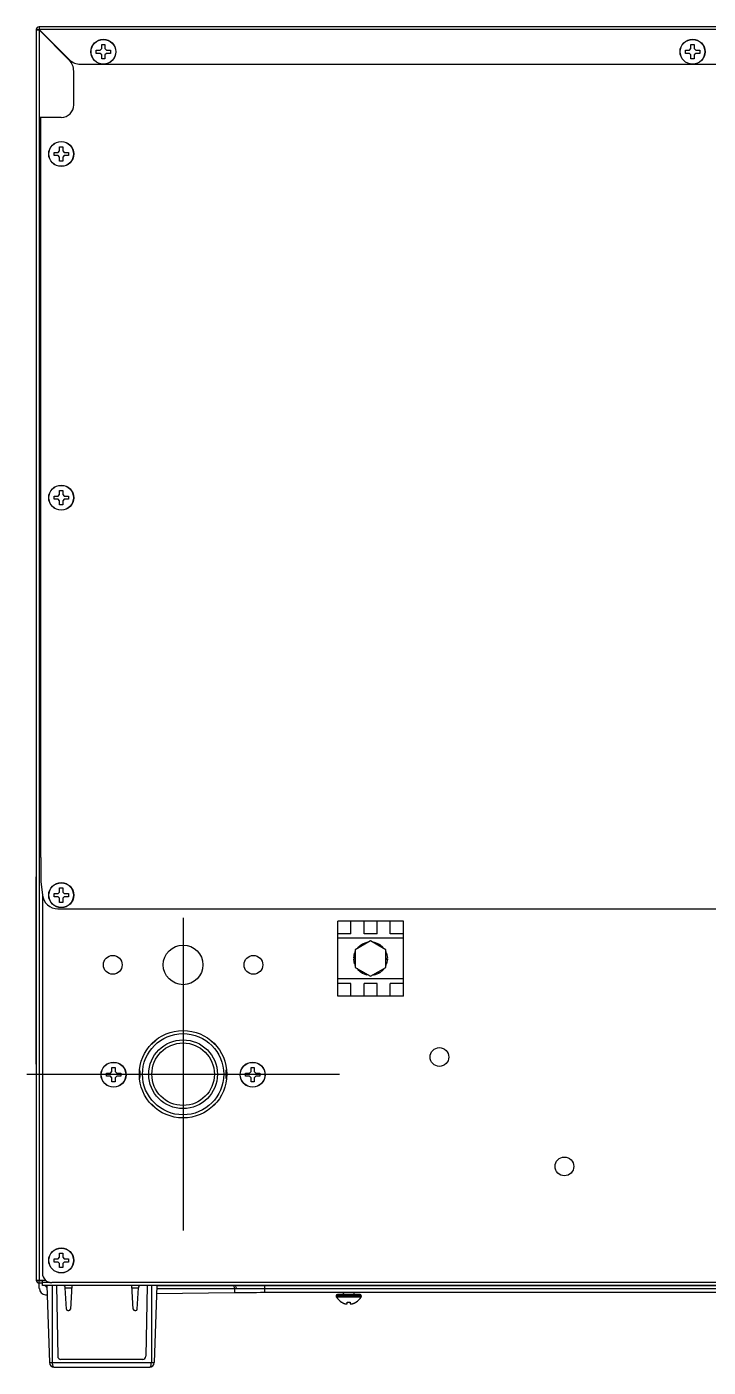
# Model space of a CAD drawing. Header units: millimetres. Extents: x 361 to 5577, y 463 to 3774.
# Drawn here: x 361.4 to 579.4, y 1958.6 to 2387.6 of the extents above; entities that cross this region are included whole.
import ezdxf

# ---------------------------------------------------------------- set-up
doc = ezdxf.new("R2010")
doc.units = ezdxf.units.MM
doc.header["$LTSCALE"] = 330
doc.layers.get('0').update_dxf_attribs({"linetype": 'CONTINUOUS'})
for name, color, linetype in [('02___PRT_ALL_AXES', 7, 'CONTINUOUS'), ('03___PRT_ALL_CURVES', 7, 'CONTINUOUS'), ('ASSI', 7, 'CONTINUOUS'), ('GEOM', 7, 'CONTINUOUS')]:
    doc.layers.add(name, color=color, linetype=linetype)

msp = doc.modelspace()

# ---------------------------------------------------------------- linework, layer by layer
at = {"color": 7, "linetype": 'Continuous'}
for p, q in [((364.38, 2386.67), (364.38, 1986.47)), ((364.38, 2386.67), (364.57, 2386.67)), ((364.57, 2386.67), (365.2, 2386.67)), ((365.28, 2387.57), (365.28, 2387.37)), ((1163.48, 2387.57), (365.28, 2387.57)), ((365.28, 2387.37), (365.28, 2386.74)), ((374.91, 2376.93), (365.28, 2386.57)), ((365.38, 2386.67), (375.01, 2377.03)), ((366.25, 2385.59), (366.45, 2385.59)), ((366.9, 2385.02), (366.91, 2385.14)), ((385.38, 2380.57), (385.38, 2381.87)), ((385.38, 2381.87), (386.38, 2381.87)), ((386.38, 2381.87), (386.38, 2380.57)), ((573.88, 2380.57), (573.88, 2381.87)), ((573.88, 2381.87), (574.88, 2381.87)), ((574.88, 2381.87), (574.88, 2380.57)), ((383.58, 2379.07), (383.58, 2380.07)), ((383.58, 2380.07), (384.88, 2380.07)), ((384.88, 2379.07), (383.58, 2379.07)), ((384.88, 2380.07), (385.38, 2380.57)), ((385.38, 2378.57), (384.88, 2379.07)), ((385.38, 2377.27), (385.38, 2378.57)), ((386.38, 2377.27), (385.38, 2377.27)), ((386.38, 2380.57), (386.88, 2380.07)), ((386.88, 2379.07), (386.38, 2378.57)), ((386.38, 2378.57), (386.38, 2377.27)), ((386.88, 2380.07), (388.18, 2380.07)), ((388.18, 2379.07), (386.88, 2379.07)), ((388.18, 2380.07), (388.18, 2379.07)), ((572.08, 2379.07), (572.08, 2380.07)), ((572.08, 2380.07), (573.38, 2380.07)), ((573.38, 2379.07), (572.08, 2379.07)), ((573.38, 2380.07), (573.88, 2380.57)), ((573.88, 2378.57), (573.38, 2379.07)), ((573.88, 2377.27), (573.88, 2378.57)), ((574.88, 2377.27), (573.88, 2377.27)), ((574.88, 2380.57), (575.38, 2380.07)), ((575.38, 2379.07), (574.88, 2378.57)), ((574.88, 2378.57), (574.88, 2377.27)), ((575.38, 2380.07), (576.68, 2380.07)), ((576.68, 2379.07), (575.38, 2379.07)), ((576.68, 2380.07), (576.68, 2379.07)), ((376.38, 2362.56), (376.38, 2373.39)), ((378.55, 2375.57), (636.38, 2375.57)), ((365.66, 2358.56), (365.66, 2352.96)), ((372.38, 2358.56), (365.66, 2358.56)), ((365.88, 2352.96), (365.66, 2352.96)), ((365.88, 2121.77), (365.88, 2347.9)), ((370.08, 2346.37), (370.08, 2347.37)), ((370.08, 2347.37), (371.38, 2347.37)), ((371.38, 2347.37), (371.88, 2347.87)), ((371.88, 2347.87), (371.88, 2349.17)), ((371.88, 2349.17), (372.88, 2349.17)), ((372.88, 2349.17), (372.88, 2347.87)), ((372.88, 2347.87), (373.38, 2347.37)), ((373.38, 2347.37), (374.68, 2347.37)), ((374.68, 2347.37), (374.68, 2346.37)), ((371.38, 2346.37), (370.08, 2346.37)), ((371.88, 2345.87), (371.38, 2346.37)), ((371.88, 2344.57), (371.88, 2345.87)), ((372.88, 2344.57), (371.88, 2344.57)), ((373.38, 2346.37), (372.88, 2345.87)), ((372.88, 2345.87), (372.88, 2344.57)), ((374.68, 2346.37), (373.38, 2346.37)), ((371.88, 2237.87), (371.88, 2239.17)), ((371.88, 2239.17), (372.88, 2239.17)), ((372.88, 2239.17), (372.88, 2237.87)), ((370.08, 2236.37), (370.08, 2237.37)), ((370.08, 2237.37), (371.38, 2237.37)), ((371.38, 2236.37), (370.08, 2236.37)), ((371.38, 2237.37), (371.88, 2237.87)), ((371.88, 2235.87), (371.38, 2236.37)), ((371.88, 2234.57), (371.88, 2235.87)), ((372.88, 2237.87), (373.38, 2237.37)), ((373.38, 2236.37), (372.88, 2235.87)), ((372.88, 2235.87), (372.88, 2234.57)), ((373.38, 2237.37), (374.68, 2237.37)), ((374.68, 2236.37), (373.38, 2236.37)), ((374.68, 2237.37), (374.68, 2236.37)), ((372.88, 2234.57), (371.88, 2234.57)), ((371.38, 2110.17), (371.88, 2110.67)), ((371.88, 2110.67), (371.88, 2111.97)), ((371.88, 2111.97), (372.88, 2111.97)), ((372.88, 2111.97), (372.88, 2110.67)), ((372.88, 2110.67), (373.38, 2110.17)), ((370.08, 2109.17), (370.08, 2110.17)), ((370.08, 2110.17), (371.38, 2110.17)), ((371.38, 2109.17), (370.08, 2109.17)), ((371.88, 2108.67), (371.38, 2109.17)), ((371.88, 2107.37), (371.88, 2108.67)), ((372.88, 2107.37), (371.88, 2107.37)), ((373.38, 2109.17), (372.88, 2108.67)), ((372.88, 2108.67), (372.88, 2107.37)), ((373.38, 2110.17), (374.68, 2110.17)), ((374.68, 2109.17), (373.38, 2109.17)), ((374.68, 2110.17), (374.68, 2109.17)), ((460.87, 2077.37), (460.87, 2101.37)), ((481.87, 2101.37), (460.87, 2101.37)), ((465.07, 2097.31), (465.07, 2101.37)), ((469.27, 2097.31), (469.27, 2101.37)), ((473.47, 2097.31), (473.47, 2101.37)), ((477.67, 2097.31), (477.67, 2101.37)), ((481.87, 2077.37), (481.87, 2101.37)), ((465.07, 2097.31), (460.87, 2097.31)), ((471.37, 2095.02), (466.48, 2092.19)), ((467.32, 2092.96), (468.53, 2093.97)), ((468.8, 2094.12), (470.28, 2094.66)), ((473.47, 2097.31), (469.27, 2097.31)), ((470.58, 2094.72), (470.85, 2094.72)), ((476.26, 2092.19), (471.37, 2095.02)), ((471.89, 2094.72), (472.16, 2094.72)), ((472.46, 2094.66), (473.94, 2094.12)), ((474.2, 2093.97), (475.41, 2092.96)), ((481.87, 2097.31), (477.67, 2097.31)), ((465.96, 2089.52), (466.24, 2091.07)), ((466.24, 2087.66), (465.96, 2089.21)), ((466.34, 2091.36), (466.48, 2091.59)), ((466.48, 2092.19), (466.48, 2086.54)), ((467, 2092.49), (467.13, 2092.72)), ((475.61, 2092.72), (475.74, 2092.49)), ((476.26, 2086.54), (476.26, 2092.19)), ((476.26, 2091.59), (476.4, 2091.36)), ((476.5, 2091.07), (476.77, 2089.52)), ((476.77, 2089.21), (476.5, 2087.66)), ((466.48, 2087.14), (466.34, 2087.37)), ((466.48, 2086.54), (471.37, 2083.72)), ((467.13, 2086.01), (467, 2086.24)), ((468.53, 2084.76), (467.32, 2085.77)), ((471.37, 2083.72), (476.26, 2086.54)), ((475.41, 2085.77), (474.2, 2084.76)), ((475.74, 2086.24), (475.61, 2086.01)), ((476.4, 2087.37), (476.26, 2087.14)), ((465.07, 2081.42), (460.87, 2081.42)), ((465.07, 2077.37), (465.07, 2081.42)), ((470.28, 2084.07), (468.8, 2084.61)), ((469.27, 2077.37), (469.27, 2081.42)), ((473.47, 2081.42), (469.27, 2081.42)), ((470.85, 2084.02), (470.58, 2084.02)), ((472.16, 2084.02), (471.89, 2084.02)), ((473.94, 2084.61), (472.46, 2084.07)), ((473.47, 2077.37), (473.47, 2081.42)), ((477.67, 2077.37), (477.67, 2081.42)), ((481.87, 2081.42), (477.67, 2081.42)), ((481.87, 2077.37), (460.87, 2077.37)), ((402.63, 2063.21), (401.24, 2061.83)), ((421.52, 2061.83), (420.13, 2063.21)), ((386.83, 2051.72), (386.83, 2052.72)), ((386.83, 2052.72), (388.13, 2052.72)), ((388.13, 2051.72), (386.83, 2051.72)), ((388.13, 2052.72), (388.63, 2053.22)), ((388.63, 2051.22), (388.13, 2051.72)), ((388.63, 2053.22), (388.63, 2054.52)), ((388.63, 2054.52), (389.63, 2054.52)), ((388.63, 2049.92), (388.63, 2051.22)), ((389.63, 2054.52), (389.63, 2053.22)), ((389.63, 2053.22), (390.13, 2052.72)), ((390.13, 2051.72), (389.63, 2051.22)), ((389.63, 2051.22), (389.63, 2049.92)), ((390.13, 2052.72), (391.43, 2052.72)), ((391.43, 2051.72), (390.13, 2051.72)), ((391.43, 2052.72), (391.43, 2051.72)), ((397.52, 2053.35), (397.52, 2051.38)), ((397.58, 2050.97), (397.58, 2053.76)), ((425.18, 2050.97), (425.18, 2053.76)), ((425.24, 2051.38), (425.24, 2053.35)), ((431.33, 2051.72), (431.33, 2052.72)), ((431.33, 2052.72), (432.63, 2052.72)), ((432.63, 2051.72), (431.33, 2051.72)), ((432.63, 2052.72), (433.13, 2053.22)), ((433.13, 2051.22), (432.63, 2051.72)), ((433.13, 2053.22), (433.13, 2054.52)), ((433.13, 2054.52), (434.13, 2054.52)), ((433.13, 2049.92), (433.13, 2051.22)), ((434.13, 2054.52), (434.13, 2053.22)), ((434.13, 2053.22), (434.63, 2052.72)), ((434.63, 2051.72), (434.13, 2051.22)), ((434.13, 2051.22), (434.13, 2049.92)), ((434.63, 2052.72), (435.93, 2052.72)), ((435.93, 2051.72), (434.63, 2051.72)), ((435.93, 2052.72), (435.93, 2051.72)), ((389.63, 2049.92), (388.63, 2049.92)), ((434.13, 2049.92), (433.13, 2049.92)), ((401.24, 2042.9), (402.63, 2041.52)), ((420.13, 2041.52), (421.51, 2042.9)), ((371.88, 1993.77), (371.88, 1995.07)), ((371.88, 1995.07), (372.88, 1995.07)), ((372.88, 1995.07), (372.88, 1993.77)), ((370.08, 1992.27), (370.08, 1993.27)), ((370.08, 1993.27), (371.38, 1993.27)), ((371.38, 1992.27), (370.08, 1992.27)), ((371.38, 1993.27), (371.88, 1993.77)), ((371.88, 1991.77), (371.38, 1992.27)), ((371.88, 1990.47), (371.88, 1991.77)), ((372.88, 1990.47), (371.88, 1990.47)), ((372.88, 1993.77), (373.38, 1993.27)), ((373.38, 1992.27), (372.88, 1991.77)), ((372.88, 1991.77), (372.88, 1990.47)), ((373.38, 1993.27), (374.68, 1993.27)), ((374.68, 1992.27), (373.38, 1992.27)), ((374.68, 1993.27), (374.68, 1992.27)), ((364.38, 1986.47), (365.28, 1986.47)), ((365.28, 1986.47), (367.37, 1986.47)), ((365.28, 1985.57), (365.28, 1986.37)), ((365.28, 1986.37), (366.38, 1986.37)), ((365.38, 1986.37), (365.38, 1986.47)), ((366.38, 1985.77), (366.38, 1986.47)), ((365.28, 1985.57), (366.38, 1985.57)), ((365.38, 1983.76), (365.38, 1985.57)), ((366.38, 1984.77), (366.38, 1985.77)), ((366.38, 1985.77), (368.88, 1985.77)), ((1162.38, 1984.77), (366.38, 1984.77)), ((367.77, 1984.77), (368.64, 1960.07)), ((370.88, 1984.77), (371.28, 1962.11)), ((374.04, 1977.19), (373.68, 1984.05)), ((375.74, 1984.77), (375.34, 1977.19)), ((395.41, 1977.19), (395.02, 1984.77)), ((396.72, 1977.19), (397.08, 1984.05)), ((399.88, 1984.77), (399.48, 1962.11)), ((402.98, 1984.77), (402.12, 1960.07)), ((427.87, 1982.4), (402.89, 1982.04)), ((802.13, 1982.46), (437.51, 1982.46)), ((367.38, 1981.77), (367.88, 1981.77)), ((462.08, 1979.39), (462.08, 1979.42)), ((463.88, 1978.87), (463.88, 1979.42)), ((464.88, 1979.42), (464.88, 1978.87)), ((466.68, 1979.42), (466.68, 1979.39)), ((374.54, 1976.72), (374.84, 1976.72)), ((395.92, 1976.72), (396.22, 1976.72)), ((398.47, 1961.12), (372.28, 1961.12)), ((370.14, 1958.61), (400.61, 1958.61))]:
    msp.add_line(p, q, dxfattribs=at)
at = {"color": 9, "linetype": 'Continuous'}
for p, q in [((365.28, 2386.57), (365.28, 1986.47)), ((636.38, 2386.67), (365.38, 2386.67)), ((481.87, 2095.87), (460.87, 2095.87)), ((481.87, 2082.87), (460.87, 2082.87)), ((369.53, 1984.77), (369.53, 1960.07)), ((373.68, 1984.03), (375.7, 1984.03)), ((395.06, 1984.03), (397.08, 1984.03)), ((401.22, 1984.77), (401.22, 1960.07)), ((368.64, 1960.07), (402.12, 1960.07))]:
    msp.add_line(p, q, dxfattribs=at)
at = {"color": 4}
for p, q in [((411.38, 2102.37), (411.38, 2002.37)), ((361.38, 2052.37), (461.38, 2052.37))]:
    msp.add_line(p, q, dxfattribs=at)
at = {"color": 7, "linetype": 'Continuous'}
for radius in [13, 11, 10]:
    msp.add_circle((411.38, 2052.37), radius, dxfattribs=at)
for centre, radius, start, end in [((365.28, 2386.67), 0.9, 90, 180), ((365.28, 2386.67), 0.1, 90, 180), ((366.41, 2385.57), 1, 132.3426, 140.5326), ((368.88, 2382.77), 3, 129.5829, 132.2974), ((371.38, 2373.39), 5, 0, 45), ((378.55, 2380.57), 5, 225, 270), ((372.38, 2362.56), 4, 270, 360), ((469.5, 2094.72), 1.25, 357.2328, 359.9773), ((465.8, 2090.41), 1.26, 57.2821, 59.9837), ((475.07, 2093.66), 1.25, 297.2597, 299.9802), ((467.67, 2085.07), 1.25, 117.2586, 119.9801), ((476.94, 2088.31), 1.25, 237.2591, 239.9802), ((473.24, 2084.01), 1.25, 177.2586, 179.9801), ((365.28, 1986.47), 0.9, 180, 270), ((365.28, 1986.47), 0.1, 182.6368, 270), ((372.92, 1984.01), 0.754, 3, 90), ((397.83, 1984.01), 0.754, 90, 177), ((464.58, 1983.49), 4.8, 210.3012, 238.6273), ((464.57, 1983.47), 4.75, 238.4659, 241.0313), ((464.56, 1983.47), 4.75, 241.0316, 241.9926), ((464.56, 1983.47), 4.75, 241.9926, 243.3187), ((464.56, 1983.46), 4.74, 243.3188, 244.4598), ((464.56, 1983.46), 4.74, 244.4598, 245.4278), ((464.56, 1983.45), 4.73, 245.4278, 246.6825), ((464.55, 1983.45), 4.73, 246.6826, 247.4526), ((464.55, 1983.44), 4.72, 247.4524, 248.9975), ((464.55, 1983.44), 4.72, 248.9977, 249.4819), ((464.54, 1983.43), 4.7, 249.4813, 251.5344), ((464.54, 1983.41), 4.68, 251.535, 252.6227), ((464.53, 1983.39), 4.67, 252.6228, 253.6051), ((464.53, 1983.36), 4.64, 253.6036, 255.6824), ((463.63, 1980.86), 2.01, 262.7259, 264.7415), ((463.63, 1980.84), 1.98, 264.7442, 265.3991), ((463.63, 1980.83), 1.97, 265.3984, 266.7833), ((463.63, 1980.81), 1.96, 266.7841, 267.6235), ((463.63, 1980.81), 1.96, 267.6234, 268.8455), ((463.63, 1980.8), 1.95, 268.8459, 270.9258), ((463.63, 1980.81), 1.95, 270.9261, 271.9964), ((463.63, 1980.81), 1.96, 271.9964, 273.0228), ((463.63, 1980.82), 1.97, 273.0233, 274.286), ((463.63, 1980.84), 1.98, 274.2856, 275.1372), ((463.62, 1980.86), 2.01, 275.1401, 277.2744), ((464.38, 1983.18), 3.8, 262.4351, 277.5649), ((465.13, 1980.86), 2.01, 262.7256, 264.8598), ((465.13, 1980.84), 1.98, 264.8627, 265.7144), ((465.13, 1980.82), 1.97, 265.714, 266.9766), ((465.13, 1980.81), 1.96, 266.9771, 268.0037), ((465.13, 1980.81), 1.95, 268.0037, 269.0738), ((465.13, 1980.8), 1.95, 269.0741, 270.1995), ((465.13, 1980.8), 1.95, 270.1995, 271.1541), ((465.13, 1980.81), 1.95, 271.1545, 272.3767), ((465.13, 1980.81), 1.96, 272.3765, 273.2159), ((465.13, 1980.83), 1.97, 273.2167, 274.6016), ((465.13, 1980.84), 1.98, 274.6009, 275.2558), ((465.12, 1980.86), 2.01, 275.2585, 277.2741), ((464.23, 1983.36), 4.64, 284.3176, 286.3964), ((464.22, 1983.39), 4.67, 286.3949, 287.3772), ((464.22, 1983.41), 4.68, 287.3773, 288.465), ((464.21, 1983.43), 4.7, 288.4656, 290.5187), ((464.21, 1983.44), 4.72, 290.5181, 291.0023), ((464.21, 1983.44), 4.72, 291.0025, 292.5476), ((464.2, 1983.45), 4.73, 292.5474, 293.3174), ((464.2, 1983.45), 4.73, 293.3175, 294.5722), ((464.2, 1983.46), 4.74, 294.5722, 295.5402), ((464.2, 1983.46), 4.74, 295.5402, 296.6812), ((464.2, 1983.47), 4.75, 296.6813, 298.0074), ((464.19, 1983.47), 4.75, 298.0074, 298.9684), ((464.19, 1983.47), 4.75, 298.9687, 301.5341), ((464.18, 1983.49), 4.8, 301.3727, 329.6988), ((374.54, 1977.22), 0.503, 183, 270), ((374.84, 1977.22), 0.503, 270, 357), ((395.92, 1977.22), 0.503, 183, 270), ((396.22, 1977.22), 0.503, 270, 357), ((372.28, 1962.13), 1.01, 181, 270), ((398.47, 1962.13), 1.01, 270, 359), ((370.14, 1960.12), 1.51, 182, 270), ((400.61, 1960.12), 1.51, 270, 358)]:
    msp.add_arc(centre, radius, start, end, dxfattribs=at)
for centre, major_axis, ratio, start_param, end_param in [((367.38, 1983.77), (-1.41, -1.41), 0.999695, -0.785246, 0.785246), ((437.51, 1982.2), (15, 0), 0.017455, 1.570796, 2.268928)]:
    msp.add_ellipse(centre, major_axis=major_axis, ratio=ratio, start_param=start_param, end_param=end_param, dxfattribs=at)
for points, knots in [([(364.57, 2386.67), (364.62, 2386.66), (364.85, 2386.62), (365.09, 2386.59), (365.28, 2386.57)], [0, 0, 0, 0, 0.202336, 1, 1, 1, 1]), ([(365.2, 2386.67), (365.2, 2386.66), (365.21, 2386.65), (365.21, 2386.64), (365.22, 2386.64)], [0, 0, 0, 0, 0.491698, 1, 1, 1, 1]), ([(365.28, 2387.37), (365.29, 2387.33), (365.33, 2387.09), (365.36, 2386.85), (365.38, 2386.67)], [0, 0, 0, 0, 0.202336, 1, 1, 1, 1]), ([(365.28, 2386.74), (365.28, 2386.74), (365.29, 2386.74), (365.3, 2386.73), (365.3, 2386.73)], [0, 0, 0, 0, 0.491698, 1, 1, 1, 1]), ([(468.84, 2093.56), (468.81, 2093.6), (468.71, 2093.74), (468.61, 2093.88), (468.53, 2093.97)], [0, 0, 0, 0, 0.33392, 1, 1, 1, 1]), ([(469, 2093.65), (468.98, 2093.7), (468.9, 2093.86), (468.84, 2094.01), (468.8, 2094.12)], [0, 0, 0, 0, 0.335338, 1, 1, 1, 1]), ([(469.05, 2093.68), (469.05, 2093.72), (469.03, 2093.89), (469, 2094.06), (468.96, 2094.18)], [0, 0, 0, 0, 0.240606, 1, 1, 1, 1]), ([(470.36, 2094.43), (470.35, 2094.45), (470.32, 2094.53), (470.3, 2094.61), (470.28, 2094.66)], [0, 0, 0, 0, 0.321347, 1, 1, 1, 1]), ([(470.58, 2094.56), (470.58, 2094.58), (470.58, 2094.63), (470.58, 2094.68), (470.58, 2094.72)], [0, 0, 0, 0, 0.317636, 1, 1, 1, 1]), ([(472.15, 2094.56), (472.15, 2094.58), (472.15, 2094.63), (472.16, 2094.68), (472.16, 2094.72)], [0, 0, 0, 0, 0.32014, 1, 1, 1, 1]), ([(472.38, 2094.43), (472.39, 2094.46), (472.41, 2094.53), (472.44, 2094.61), (472.46, 2094.66)], [0, 0, 0, 0, 0.324551, 1, 1, 1, 1]), ([(473.74, 2093.65), (473.76, 2093.7), (473.83, 2093.86), (473.9, 2094.01), (473.94, 2094.12)], [0, 0, 0, 0, 0.333918, 1, 1, 1, 1]), ([(473.89, 2093.56), (473.93, 2093.6), (474.03, 2093.74), (474.13, 2093.88), (474.2, 2093.97)], [0, 0, 0, 0, 0.335337, 1, 1, 1, 1]), ([(473.95, 2093.53), (473.98, 2093.55), (474.12, 2093.65), (474.25, 2093.76), (474.33, 2093.86)], [0, 0, 0, 0, 0.240582, 1, 1, 1, 1]), ([(466.48, 2089.45), (466.42, 2089.46), (466.25, 2089.48), (466.08, 2089.5), (465.96, 2089.52)], [0, 0, 0, 0, 0.335338, 1, 1, 1, 1]), ([(466.48, 2089.28), (466.42, 2089.27), (466.25, 2089.25), (466.08, 2089.23), (465.96, 2089.21)], [0, 0, 0, 0, 0.33392, 1, 1, 1, 1]), ([(466.48, 2089.52), (466.44, 2089.53), (466.28, 2089.6), (466.12, 2089.66), (465.99, 2089.68)], [0, 0, 0, 0, 0.240606, 1, 1, 1, 1]), ([(466.48, 2091.02), (466.45, 2091.03), (466.37, 2091.04), (466.29, 2091.06), (466.24, 2091.07)], [0, 0, 0, 0, 0.321347, 1, 1, 1, 1]), ([(466.48, 2091.28), (466.46, 2091.29), (466.42, 2091.32), (466.37, 2091.34), (466.34, 2091.36)], [0, 0, 0, 0, 0.317602, 1, 1, 1, 1]), ([(467.26, 2092.64), (467.25, 2092.65), (467.2, 2092.68), (467.16, 2092.71), (467.13, 2092.72)], [0, 0, 0, 0, 0.32014, 1, 1, 1, 1]), ([(467.49, 2092.78), (467.47, 2092.79), (467.42, 2092.86), (467.36, 2092.91), (467.32, 2092.96)], [0, 0, 0, 0, 0.324551, 1, 1, 1, 1]), ([(475.25, 2092.78), (475.27, 2092.79), (475.32, 2092.85), (475.38, 2092.91), (475.41, 2092.96)], [0, 0, 0, 0, 0.321347, 1, 1, 1, 1]), ([(475.48, 2092.64), (475.49, 2092.65), (475.53, 2092.68), (475.58, 2092.71), (475.61, 2092.72)], [0, 0, 0, 0, 0.317604, 1, 1, 1, 1]), ([(476.26, 2091.28), (476.28, 2091.29), (476.32, 2091.32), (476.37, 2091.34), (476.4, 2091.36)], [0, 0, 0, 0, 0.32014, 1, 1, 1, 1]), ([(476.26, 2091.02), (476.29, 2091.03), (476.37, 2091.04), (476.45, 2091.06), (476.5, 2091.07)], [0, 0, 0, 0, 0.324551, 1, 1, 1, 1]), ([(476.26, 2089.45), (476.32, 2089.46), (476.49, 2089.48), (476.66, 2089.5), (476.77, 2089.52)], [0, 0, 0, 0, 0.333919, 1, 1, 1, 1]), ([(476.26, 2089.28), (476.32, 2089.27), (476.49, 2089.25), (476.66, 2089.23), (476.77, 2089.21)], [0, 0, 0, 0, 0.335337, 1, 1, 1, 1]), ([(476.26, 2089.21), (476.3, 2089.2), (476.46, 2089.13), (476.62, 2089.07), (476.74, 2089.05)], [0, 0, 0, 0, 0.240581, 1, 1, 1, 1]), ([(466.48, 2087.71), (466.45, 2087.7), (466.37, 2087.69), (466.29, 2087.67), (466.24, 2087.66)], [0, 0, 0, 0, 0.324551, 1, 1, 1, 1]), ([(466.48, 2087.45), (466.46, 2087.44), (466.42, 2087.41), (466.37, 2087.39), (466.34, 2087.37)], [0, 0, 0, 0, 0.32014, 1, 1, 1, 1]), ([(467.26, 2086.09), (467.25, 2086.08), (467.2, 2086.05), (467.16, 2086.02), (467.13, 2086.01)], [0, 0, 0, 0, 0.317603, 1, 1, 1, 1]), ([(467.49, 2085.96), (467.47, 2085.94), (467.42, 2085.88), (467.36, 2085.82), (467.32, 2085.77)], [0, 0, 0, 0, 0.321347, 1, 1, 1, 1]), ([(468.79, 2085.2), (468.76, 2085.18), (468.62, 2085.08), (468.49, 2084.97), (468.4, 2084.87)], [0, 0, 0, 0, 0.24058, 1, 1, 1, 1]), ([(468.84, 2085.17), (468.81, 2085.13), (468.71, 2084.99), (468.61, 2084.85), (468.53, 2084.76)], [0, 0, 0, 0, 0.335337, 1, 1, 1, 1]), ([(469, 2085.08), (468.98, 2085.03), (468.9, 2084.87), (468.84, 2084.72), (468.8, 2084.61)], [0, 0, 0, 0, 0.333919, 1, 1, 1, 1]), ([(473.68, 2085.05), (473.69, 2085.01), (473.71, 2084.84), (473.74, 2084.67), (473.78, 2084.55)], [0, 0, 0, 0, 0.240581, 1, 1, 1, 1]), ([(473.74, 2085.08), (473.76, 2085.03), (473.83, 2084.87), (473.9, 2084.72), (473.94, 2084.61)], [0, 0, 0, 0, 0.335337, 1, 1, 1, 1]), ([(473.89, 2085.17), (473.93, 2085.13), (474.03, 2084.99), (474.13, 2084.85), (474.2, 2084.76)], [0, 0, 0, 0, 0.333919, 1, 1, 1, 1]), ([(475.25, 2085.96), (475.27, 2085.94), (475.32, 2085.88), (475.38, 2085.82), (475.41, 2085.77)], [0, 0, 0, 0, 0.324551, 1, 1, 1, 1]), ([(475.48, 2086.09), (475.49, 2086.08), (475.53, 2086.05), (475.58, 2086.02), (475.61, 2086.01)], [0, 0, 0, 0, 0.32014, 1, 1, 1, 1]), ([(476.26, 2087.71), (476.29, 2087.7), (476.37, 2087.69), (476.45, 2087.67), (476.5, 2087.66)], [0, 0, 0, 0, 0.321347, 1, 1, 1, 1]), ([(476.26, 2087.45), (476.28, 2087.44), (476.32, 2087.41), (476.37, 2087.39), (476.4, 2087.37)], [0, 0, 0, 0, 0.317603, 1, 1, 1, 1]), ([(470.36, 2084.3), (470.35, 2084.27), (470.32, 2084.2), (470.3, 2084.12), (470.28, 2084.07)], [0, 0, 0, 0, 0.324551, 1, 1, 1, 1]), ([(470.58, 2084.17), (470.58, 2084.15), (470.58, 2084.1), (470.58, 2084.05), (470.58, 2084.02)], [0, 0, 0, 0, 0.32014, 1, 1, 1, 1]), ([(472.15, 2084.17), (472.15, 2084.15), (472.15, 2084.1), (472.16, 2084.05), (472.16, 2084.02)], [0, 0, 0, 0, 0.317603, 1, 1, 1, 1]), ([(472.38, 2084.3), (472.39, 2084.28), (472.41, 2084.2), (472.44, 2084.12), (472.46, 2084.07)], [0, 0, 0, 0, 0.321347, 1, 1, 1, 1])]:
    msp.add_open_spline(points, degree=3, knots=knots, dxfattribs=at)
for points in [[(365.22, 2386.64), (365.22, 2386.63), (365.23, 2386.62), (365.23, 2386.62)], [(365.23, 2386.62), (365.25, 2386.6), (365.26, 2386.58), (365.28, 2386.57)], [(365.3, 2386.73), (365.31, 2386.72), (365.32, 2386.72), (365.33, 2386.71)], [(365.33, 2386.71), (365.35, 2386.69), (365.36, 2386.68), (365.38, 2386.67)], [(472.5, 2094.36), (472.55, 2094.44), (472.59, 2094.52), (472.62, 2094.6)], [(467.61, 2092.84), (467.56, 2092.92), (467.51, 2093), (467.46, 2093.07)], [(476.26, 2090.88), (476.35, 2090.88), (476.44, 2090.89), (476.53, 2090.9)], [(466.48, 2087.85), (466.39, 2087.85), (466.3, 2087.84), (466.21, 2087.83)], [(475.13, 2085.89), (475.17, 2085.81), (475.22, 2085.73), (475.28, 2085.66)], [(470.24, 2084.37), (470.19, 2084.29), (470.15, 2084.21), (470.12, 2084.13)], [(367.79, 1984.1), (367.56, 1984.28), (367.36, 1984.51), (367.23, 1984.76)]]:
    msp.add_open_spline(points, degree=3, dxfattribs=at)
at = {"color": 9, "linetype": 'Continuous'}
for points, knots in [([(369.53, 1960.07), (369.53, 1959.87), (369.56, 1959.51), (369.66, 1959.04), (369.85, 1958.71), (370.06, 1958.61), (370.14, 1958.61)], [0, 0, 0, 0, 0.343638, 0.632384, 0.843751, 1, 1, 1, 1]), ([(400.61, 1958.61), (400.7, 1958.61), (400.91, 1958.71), (401.09, 1959.04), (401.2, 1959.51), (401.22, 1959.87), (401.22, 1960.07)], [0, 0, 0, 0, 0.156249, 0.367616, 0.656362, 1, 1, 1, 1])]:
    msp.add_open_spline(points, degree=3, knots=knots, dxfattribs=at)
at = {"layer": '02___PRT_ALL_AXES', "color": 7, "linetype": 'Continuous'}
msp.add_ellipse((464.38, 1984.8), major_axis=(2.5, 0), ratio=0.017455, start_param=-2.219738, end_param=-0.921854, dxfattribs=at)
at = {"layer": '03___PRT_ALL_CURVES', "color": 40, "linetype": 'Continuous'}
msp.add_line((802.13, 1984.68), (402.98, 1984.68), dxfattribs=at)
at = {"layer": 'ASSI', "color": 7, "linetype": 'Continuous'}
for p, q in [((467.98, 1981.87), (460.78, 1981.87)), ((460.38, 1981.47), (460.38, 1981.27)), ((468.38, 1981.47), (468.38, 1981.27))]:
    msp.add_line(p, q, dxfattribs=at)
at = {"layer": 'ASSI', "color": 9, "linetype": 'Continuous'}
for p, q in [((468.38, 1981.47), (460.38, 1981.47)), ((468.38, 1981.27), (460.38, 1981.27)), ((468.32, 1981.06), (460.43, 1981.06))]:
    msp.add_line(p, q, dxfattribs=at)
at = {"layer": 'ASSI', "color": 7, "linetype": 'Continuous'}
for centre, radius in [((385.88, 2379.57), 4), ((574.38, 2379.57), 4), ((372.38, 2346.87), 4), ((372.38, 2236.87), 4), ((372.38, 2109.67), 4), ((411.38, 2052.37), 14), ((389.13, 2052.22), 4), ((433.63, 2052.22), 4), ((372.38, 1992.77), 4)]:
    msp.add_circle(centre, radius, dxfattribs=at)
at = {"layer": 'ASSI', "color": 9, "linetype": 'Continuous'}
for centre in [(385.88, 2379.57), (574.38, 2379.57), (372.38, 2346.87), (372.38, 2236.87), (372.38, 2109.67), (389.13, 2052.22), (433.63, 2052.22), (372.38, 1992.77)]:
    msp.add_circle(centre, 3.95, dxfattribs=at)
at = {"layer": 'ASSI', "color": 7, "linetype": 'Continuous'}
for centre, radius, start, end in [((460.78, 1981.47), 0.4, 90, 180), ((467.98, 1981.47), 0.4, 0, 90), ((460.78, 1981.27), 0.4, 180, 210.3012), ((464.58, 1983.49), 4.8, 210.3012, 238.6273), ((464.18, 1983.49), 4.8, 301.3727, 329.6988), ((467.98, 1981.27), 0.4, 329.6988, 360)]:
    msp.add_arc(centre, radius, start, end, dxfattribs=at)
at = {"layer": 'GEOM', "color": 7, "linetype": 'Continuous'}
for p, q in [((365.88, 2347.9), (365.88, 2358.56)), ((365.88, 2121.77), (365.88, 2114.54)), ((364.33, 2055.57), (364.33, 2115.57)), ((364.33, 2115.57), (364.38, 2115.57)), ((365.91, 2113.99), (366.38, 2109.71)), ((366.38, 2109.71), (366.38, 1988.67)), ((371.35, 2105.27), (1157.4, 2105.27)), ((364.33, 2055.57), (364.38, 2055.57)), ((1159.38, 1985.67), (369.38, 1985.67))]:
    msp.add_line(p, q, dxfattribs=at)
at = {"layer": 'GEOM', "color": 9, "linetype": 'Continuous'}
for p, q in [((364.33, 2113.57), (364.38, 2113.57)), ((364.33, 2057.57), (364.38, 2057.57)), ((428.46, 1983.7), (402.95, 1983.7)), ((427.24, 1984.7), (402.98, 1984.7)), ((427.87, 1984.7), (427.87, 1984.77)), ((427.87, 1983.7), (427.87, 1982.4)), ((437.51, 1982.46), (437.51, 1984.77)), ((802.13, 1984.69), (437.51, 1984.69)), ((802.13, 1983.69), (437.51, 1983.69))]:
    msp.add_line(p, q, dxfattribs=at)
at = {"layer": 'GEOM', "color": 7, "linetype": 'Continuous'}
for centre, radius in [((411.38, 2087.37), 6.35), ((388.88, 2087.37), 3), ((433.88, 2087.37), 3), ((493.38, 2057.87), 3), ((533.38, 2022.87), 3)]:
    msp.add_circle(centre, radius, dxfattribs=at)
for centre, radius, start, end in [((370.88, 2114.54), 5, 180, 186.3402), ((371.35, 2110.27), 5, 186.3402, 270), ((369.38, 1988.67), 3, 180, 270), ((462.18, 1982.47), 0.6, 270, 360), ((466.58, 1982.47), 0.6, 180, 270)]:
    msp.add_arc(centre, radius, start, end, dxfattribs=at)
at = {"layer": 'GEOM', "color": 9, "linetype": 'Continuous'}
for points, knots in [([(427.87, 1983.7), (427.87, 1983.83), (427.83, 1984.22), (427.52, 1984.69), (427.24, 1984.7)], [0, 0, 0, 0, 0.308887, 1, 1, 1, 1]), ([(428.46, 1983.7), (428.46, 1983.82), (428.42, 1984.21), (428.14, 1984.69), (427.87, 1984.7)], [0, 0, 0, 0, 0.314847, 1, 1, 1, 1]), ([(437.51, 1984.69), (436.65, 1984.69), (433.44, 1984.69), (430.22, 1984.69), (427.87, 1984.7)], [0, 0, 0, 0, 0.267275, 1, 1, 1, 1]), ([(437.51, 1983.69), (436.7, 1983.69), (433.68, 1983.69), (430.67, 1983.69), (428.46, 1983.7)], [0, 0, 0, 0, 0.26722, 1, 1, 1, 1])]:
    msp.add_open_spline(points, degree=3, knots=knots, dxfattribs=at)
msp.add_open_spline([(427.87, 1984.7), (427.66, 1984.7), (427.45, 1984.7), (427.24, 1984.7)], degree=3, dxfattribs=at)

doc.saveas('drawing.dxf')
